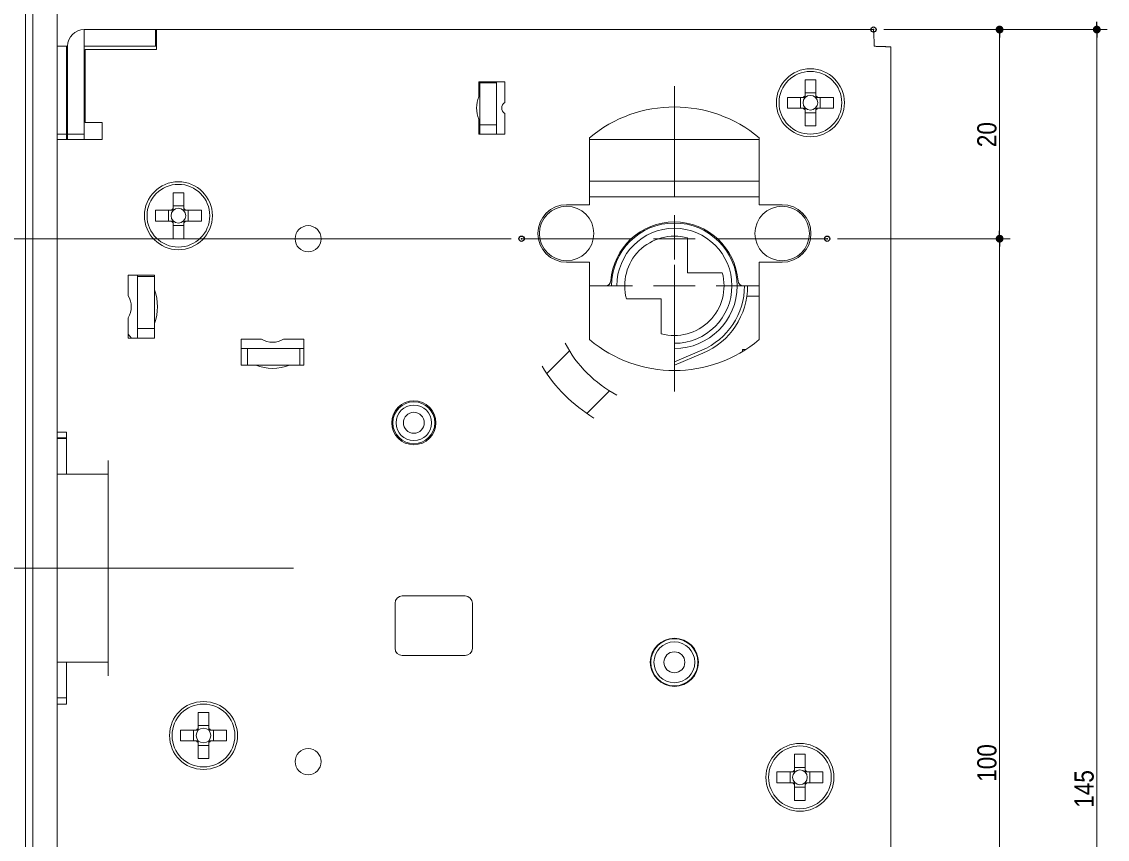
# Model space of a CAD drawing. Units: millimetres on the paper. Extents: x -303 to 303, y -152 to 152.
# Drawn here: x -100.1 to 3.7, y -0.1 to 78.1 of the extents above; entities that cross this region are included whole.
import ezdxf
from ezdxf.enums import TextEntityAlignment as Align

# ---------------------------------------------------------------- set-up
doc = ezdxf.new("R2010")
doc.units = ezdxf.units.MM
doc.header["$PDMODE"] = 32
doc.header["$PDSIZE"] = 0.5
for name, color, linetype, lineweight in [('0-1_3一般', 7, 'Continuous', 15), ('0-2_2寸法-1', 7, 'Continuous', 5), ('0-3_0', 7, 'Continuous', 25)]:
    doc.layers.add(name, color=color, linetype=linetype, lineweight=lineweight)
doc.layers.add('0-4_Defpoints', color=7, linetype='Continuous')
doc.styles.add('ＭＳ Ｐゴシック', font='')
doc.styles.get('ＭＳ Ｐゴシック').set_extended_font_data('MS PGothic')

# ---------------------------------------------------------------- blocks, each defined once
blk = doc.blocks.new('_Dot')
at = {"layer": '0-3_0'}
blk.add_line((-0.5, 0), (-1, 0), dxfattribs=at)
for points in [[(0, 0), (-0.5, 0), (-0.496, 0.063)], [(0, 0), (-0.496, -0.063), (-0.5, 0)], [(0, 0), (-0.496, 0.063), (-0.484, 0.124)], [(0, 0), (-0.484, -0.124), (-0.496, -0.063)], [(0, 0), (-0.484, 0.124), (-0.465, 0.184)], [(0, 0), (-0.465, -0.184), (-0.484, -0.124)], [(0, 0), (-0.465, 0.184), (-0.438, 0.241)], [(0, 0), (-0.438, -0.241), (-0.465, -0.184)], [(0, 0), (-0.438, 0.241), (-0.405, 0.294)], [(0, 0), (-0.405, -0.294), (-0.438, -0.241)], [(0, 0), (-0.405, 0.294), (-0.364, 0.342)], [(0, 0), (-0.364, -0.342), (-0.405, -0.294)], [(0, 0), (-0.364, 0.342), (-0.319, 0.385)], [(0, 0), (-0.319, -0.385), (-0.364, -0.342)], [(0, 0), (-0.319, 0.385), (-0.268, 0.422)], [(0, 0), (-0.268, -0.422), (-0.319, -0.385)], [(0, 0), (-0.268, 0.422), (-0.213, 0.452)], [(0, 0), (-0.213, -0.452), (-0.268, -0.422)], [(0, 0), (-0.213, 0.452), (-0.155, 0.476)], [(0, 0), (-0.155, -0.476), (-0.213, -0.452)], [(0, 0), (-0.155, 0.476), (-0.094, 0.491)], [(0, 0), (-0.094, -0.491), (-0.155, -0.476)], [(0, 0), (-0.094, 0.491), (-0.031, 0.499)], [(0, 0), (-0.031, -0.499), (-0.094, -0.491)], [(0, 0), (-0.031, 0.499), (0.031, 0.499)], [(0, 0), (0.031, -0.499), (-0.031, -0.499)], [(0, 0), (0.031, 0.499), (0.094, 0.491)], [(0, 0), (0.094, 0.491), (0.155, 0.476)], [(0, 0), (0.155, 0.476), (0.213, 0.452)], [(0, 0), (0.213, 0.452), (0.268, 0.422)], [(0, 0), (0.268, 0.422), (0.319, 0.385)], [(0, 0), (0.319, 0.385), (0.364, 0.342)], [(0, 0), (0.364, 0.342), (0.405, 0.294)], [(0, 0), (0.405, 0.294), (0.438, 0.241)], [(0, 0), (0.438, 0.241), (0.465, 0.184)], [(0, 0), (0.465, 0.184), (0.484, 0.124)], [(0, 0), (0.484, 0.124), (0.496, 0.063)], [(0, 0), (0.496, 0.063), (0.5, 0)], [(0, 0), (0.094, -0.491), (0.031, -0.499)], [(0, 0), (0.155, -0.476), (0.094, -0.491)], [(0, 0), (0.213, -0.452), (0.155, -0.476)], [(0, 0), (0.268, -0.422), (0.213, -0.452)], [(0, 0), (0.319, -0.385), (0.268, -0.422)], [(0, 0), (0.364, -0.342), (0.319, -0.385)], [(0, 0), (0.405, -0.294), (0.364, -0.342)], [(0, 0), (0.438, -0.241), (0.405, -0.294)], [(0, 0), (0.465, -0.184), (0.438, -0.241)], [(0, 0), (0.484, -0.124), (0.465, -0.184)], [(0, 0), (0.496, -0.063), (0.484, -0.124)], [(0, 0), (0.5, 0), (0.496, -0.063)]]:
    blk.add_solid(points, dxfattribs=at)
blk = doc.blocks.new('グループ-5')
at = {"layer": '0-1_3一般', "lineweight": 5}
for p, q in [((51.68, 56.813), (51.68, 59.563)), ((51.68, 52.813), (51.68, 54.813)), ((47.68, 52.813), (44.93, 52.813)), ((51.68, 52.813), (49.68, 52.813)), ((51.68, 52.813), (51.68, 50.813)), ((51.68, 52.813), (53.68, 52.813)), ((55.68, 52.813), (58.43, 52.813)), ((51.68, 48.813), (51.68, 46.063))]:
    blk.add_line(p, q, dxfattribs=at)
blk = doc.blocks.new('グループ-6')
at = {"layer": '0-1_3一般', "lineweight": 5}
for p, q in [((51.68, 61.313), (51.68, 71.913)), ((51.68, 57.313), (51.68, 59.313)), ((47.68, 57.313), (37.08, 57.313)), ((51.68, 57.313), (49.68, 57.313)), ((51.68, 57.313), (51.68, 55.313)), ((51.68, 57.313), (53.68, 57.313)), ((55.68, 57.313), (66.28, 57.313)), ((51.68, 53.313), (51.68, 42.713))]:
    blk.add_line(p, q, dxfattribs=at)

msp = doc.modelspace()

# ---------------------------------------------------------------- linework, layer by layer
at = {"layer": '0-1_3一般'}
for p, q in [((-99.695, -91.687), (-99.695, 101.313)), ((-98.995, -86.487), (-98.995, 96.113)), ((-96.695, 96.113), (-96.695, -86.487)), ((-87.295, 75.713), (-87.295, 77.313)), ((-87.195, 77.313), (-87.295, 77.313)), ((-87.195, 77.313), (-18.666, 77.313)), ((-87.195, 75.713), (-87.195, 77.313)), ((-18.664, 77.305), (-18.666, 77.313)), ((-95.795, 75.713), (-95.695, 75.713)), ((-95.795, 67.313), (-95.795, 74.713)), ((-95.695, 67.313), (-95.695, 75.713)), ((-94.095, 75.713), (-87.295, 75.713)), ((-94.095, 67.313), (-94.095, 75.713)), ((-87.295, 75.713), (-87.195, 75.713)), ((-18.533, 75.712), (-18.595, 75.713)), ((-95.695, 74.413), (-95.795, 74.413)), ((-93.995, 74.413), (-94.095, 74.413)), ((-56.295, 72.313), (-56.295, 72.213)), ((-56.295, 71.913), (-56.295, 68.513)), ((-54.695, 72.213), (-54.695, 72.313)), ((-54.695, 68.513), (-54.695, 71.913)), ((-26.895, 70.828), (-26.895, 69.798)), ((-25.372, 70.828), (-26.895, 70.828)), ((-25.644, 70.828), (-25.644, 69.798)), ((-24.18, 71.262), (-25.21, 71.262)), ((-24.18, 70.99), (-24.18, 70.828)), ((-24.18, 70.828), (-24.019, 70.828)), ((-23.747, 69.798), (-23.747, 70.828)), ((-26.895, 69.798), (-25.372, 69.798)), ((-25.21, 69.798), (-25.372, 69.798)), ((-25.21, 69.637), (-25.21, 69.798)), ((-25.21, 69.637), (-25.21, 68.113)), ((-24.18, 69.798), (-24.18, 69.637)), ((-24.019, 69.798), (-24.18, 69.798)), ((-95.795, 69.413), (-95.695, 69.413)), ((-94.095, 69.413), (-93.995, 69.413)), ((-25.21, 69.365), (-24.18, 69.365)), ((-92.395, 68.413), (-93.995, 68.413)), ((-56.295, 68.213), (-56.295, 67.613)), ((-56.295, 67.313), (-56.295, 67.613)), ((-54.695, 67.613), (-54.695, 68.213)), ((-54.695, 67.613), (-54.695, 67.313)), ((-95.795, 67.313), (-96.695, 67.313)), ((-95.795, 67.313), (-95.795, 66.813)), ((-94.095, 67.313), (-95.695, 67.313)), ((-95.695, 67.313), (-95.695, 66.813)), ((-94.095, 67.313), (-94.095, 66.813)), ((-29.595, 66.813), (-45.795, 66.813)), ((-45.795, 62.813), (-29.595, 62.813)), ((-29.595, 61.313), (-45.795, 61.313)), ((-84.58, 60.462), (-85.61, 60.462)), ((-85.61, 60.028), (-85.61, 60.19)), ((-84.58, 60.19), (-84.58, 60.028)), ((-86.044, 60.028), (-86.044, 58.998)), ((-85.772, 60.028), (-85.61, 60.028)), ((-84.58, 60.028), (-84.419, 60.028)), ((-84.147, 58.998), (-84.147, 60.028)), ((-85.61, 58.837), (-85.61, 57.313)), ((-85.61, 58.565), (-84.58, 58.565)), ((-89.895, 53.813), (-89.895, 51.867)), ((-88.995, 53.813), (-88.995, 53.713)), ((-88.995, 53.713), (-87.395, 53.713)), ((-88.995, 53.413), (-88.995, 53.713)), ((-88.995, 53.413), (-88.995, 49.013)), ((-87.395, 49.198), (-87.395, 52.429)), ((-45.795, 52.813), (-44.276, 52.813)), ((-43.195, 52.813), (-44.276, 52.813)), ((-31.114, 52.813), (-29.595, 52.813)), ((-30.767, 51.813), (-29.595, 51.813)), ((-89.575, 47.813), (-89.895, 48.174)), ((-88.995, 47.813), (-88.995, 48.713)), ((-78.495, 46.813), (-79.095, 46.813)), ((-73.795, 46.813), (-78.195, 46.813)), ((-73.095, 47.713), (-75.042, 47.713)), ((-73.795, 46.813), (-73.495, 46.813)), ((-73.495, 46.813), (-73.495, 45.213)), ((-73.095, 46.813), (-73.495, 46.813)), ((-37.695, 44.713), (-37.695, 47.313)), ((-47.727, 46.6), (-49.894, 44.433)), ((-37.695, 45.535), (-35.077, 46.646)), ((-34.96, 46.37), (-37.695, 45.209)), ((-77.711, 45.213), (-74.48, 45.213)), ((-46.076, 40.615), (-43.909, 42.782)), ((-95.795, 38.271), (-96.695, 38.278)), ((-95.795, 38.213), (-96.695, 38.213)), ((-91.795, 15.513), (-91.795, 36.113)), ((-95.795, 34.813), (-96.695, 34.813)), ((-57.695, 23.163), (-63.695, 23.163)), ((-64.395, 22.463), (-64.395, 18.163)), ((-56.995, 18.163), (-56.995, 22.463)), ((-39.662, 17.813), (-39.753, 17.763)), ((-96.695, 16.813), (-95.795, 16.813)), ((-95.795, 16.813), (-91.795, 16.813)), ((-95.795, 15.513), (-95.795, 16.813)), ((-63.695, 17.463), (-57.695, 17.463)), ((-95.795, 13.413), (-96.695, 13.413)), ((-82.18, 10.762), (-83.21, 10.762)), ((-83.21, 10.328), (-83.21, 10.49)), ((-84.895, 10.328), (-84.895, 9.298)), ((-83.372, 10.328), (-84.895, 10.328)), ((-83.644, 10.328), (-83.644, 9.298)), ((-83.372, 10.328), (-83.21, 10.328)), ((-81.747, 9.298), (-81.747, 10.328)), ((-84.895, 9.298), (-83.372, 9.298)), ((-83.21, 9.137), (-83.21, 7.613)), ((-83.21, 8.865), (-82.18, 8.865)), ((-82.18, 9.298), (-82.18, 9.137)), ((-82.019, 9.298), (-82.18, 9.298)), ((-82.18, 7.613), (-82.18, 9.137)), ((-83.21, 7.613), (-82.18, 7.613)), ((-27.895, 6.328), (-27.895, 5.298)), ((-26.372, 6.328), (-27.895, 6.328)), ((-26.644, 6.328), (-26.644, 5.298)), ((-26.372, 6.328), (-26.21, 6.328)), ((-25.18, 6.762), (-26.21, 6.762)), ((-26.21, 6.328), (-26.21, 6.49)), ((-24.747, 5.298), (-24.747, 6.328)), ((-27.895, 5.298), (-26.372, 5.298)), ((-25.18, 5.298), (-25.18, 5.137)), ((-25.019, 5.298), (-25.18, 5.298)), ((-26.21, 5.137), (-26.21, 3.613)), ((-26.21, 4.865), (-25.18, 4.865)), ((-25.18, 3.613), (-25.18, 5.137)), ((-26.21, 3.613), (-25.18, 3.613))]:
    msp.add_line(p, q, dxfattribs=at)
at = {"layer": '0-1_3一般', "lineweight": 5}
msp.add_line((-74.08, 25.813), (-123.991, 25.813), dxfattribs=at)
at = {"layer": '0-1_3一般'}
for points in [[(-94.095, 75.713), (-94.095, 77.313), (-87.295, 77.313)], [(-18.595, 75.713), (-18.597, 75.776), (-18.599, 75.837), (-18.601, 75.898), (-18.602, 75.958), (-18.604, 76.017), (-18.606, 76.075), (-18.608, 76.132), (-18.609, 76.188), (-18.611, 76.243), (-18.613, 76.298), (-18.615, 76.351), (-18.617, 76.404), (-18.618, 76.455), (-18.62, 76.506), (-18.622, 76.556), (-18.624, 76.605), (-18.625, 76.653), (-18.627, 76.7), (-18.629, 76.746), (-18.631, 76.792), (-18.632, 76.836), (-18.634, 76.878), (-18.636, 76.918), (-18.638, 76.957), (-18.64, 76.993), (-18.641, 77.028), (-18.643, 77.06), (-18.645, 77.091), (-18.647, 77.12), (-18.648, 77.147), (-18.65, 77.172), (-18.652, 77.195), (-18.654, 77.217), (-18.655, 77.236), (-18.657, 77.254), (-18.659, 77.269), (-18.661, 77.283), (-18.662, 77.295), (-18.664, 77.305)], [(-96.695, 75.713), (-95.795, 75.713), (-95.795, 74.713)], [(-93.995, 68.413), (-93.995, 75.413), (-92.395, 75.413)], [(-92.395, 75.413), (-87.195, 75.413), (-87.195, 75.713)], [(-16.995, 75.643), (-16.995, -4.587), (-18.595, -4.587)], [(-16.995, 75.643), (-17.003, 75.644), (-17.014, 75.646), (-17.025, 75.648), (-17.039, 75.65), (-17.055, 75.652), (-17.073, 75.653), (-17.092, 75.655), (-17.113, 75.657), (-17.137, 75.659), (-17.162, 75.66), (-17.189, 75.662), (-17.218, 75.664), (-17.249, 75.666), (-17.281, 75.667), (-17.316, 75.669), (-17.352, 75.671), (-17.391, 75.673), (-17.431, 75.675), (-17.473, 75.676), (-17.517, 75.678), (-17.562, 75.68), (-17.609, 75.682), (-17.656, 75.683), (-17.704, 75.685), (-17.753, 75.687), (-17.803, 75.689), (-17.853, 75.69), (-17.905, 75.692), (-17.958, 75.694), (-18.011, 75.696), (-18.066, 75.698), (-18.121, 75.699), (-18.177, 75.701), (-18.234, 75.703), (-18.292, 75.705), (-18.351, 75.706), (-18.411, 75.708), (-18.471, 75.71), (-18.533, 75.712)], [(-53.895, 70.333), (-53.895, 72.313), (-56.395, 72.313), (-56.395, 70.89)], [(-56.295, 71.913), (-56.295, 72.213), (-54.695, 72.213), (-54.695, 71.913)], [(-24.18, 70.99), (-24.18, 72.513), (-25.21, 72.513), (-25.21, 70.99)], [(-25.372, 70.828), (-25.21, 70.828), (-25.21, 70.99)], [(-24.019, 69.798), (-22.495, 69.798), (-22.495, 70.828), (-24.019, 70.828)], [(-25.21, 68.113), (-24.18, 68.113), (-24.18, 69.637)], [(-56.395, 68.736), (-56.395, 67.313), (-53.895, 67.313), (-53.895, 69.294)], [(-54.695, 68.513), (-54.695, 68.213), (-56.295, 68.213), (-56.295, 68.513)], [(-96.695, 66.813), (-92.395, 66.813), (-92.395, 68.413)], [(-45.795, 66.965), (-45.795, 60.563), (-47.995, 60.563)], [(-27.395, 60.563), (-29.595, 60.563), (-29.595, 66.965)], [(-84.58, 60.19), (-84.58, 61.713), (-85.61, 61.713), (-85.61, 60.19)], [(-85.772, 60.028), (-87.295, 60.028), (-87.295, 58.998), (-85.772, 58.998)], [(-84.419, 58.998), (-82.895, 58.998), (-82.895, 60.028), (-84.419, 60.028)], [(-85.61, 58.837), (-85.61, 58.998), (-85.772, 58.998)], [(-85.61, 57.313), (-84.58, 57.313), (-84.58, 58.837)], [(-84.419, 58.998), (-84.58, 58.998), (-84.58, 58.837)], [(-33.113, 54.063), (-36.445, 54.063), (-36.445, 57.396)], [(-47.995, 55.063), (-45.795, 55.063), (-45.795, 47.662)], [(-29.595, 47.662), (-29.595, 55.063), (-27.395, 55.063)], [(-87.395, 52.429), (-87.395, 53.813), (-89.895, 53.813)], [(-42.278, 51.563), (-38.945, 51.563), (-38.945, 48.231)], [(-89.895, 49.76), (-89.895, 47.813), (-87.395, 47.813), (-87.395, 49.198)], [(-87.395, 48.713), (-88.995, 48.713), (-88.995, 49.013)], [(-77.149, 47.713), (-79.095, 47.713), (-79.095, 45.213), (-77.711, 45.213)], [(-78.495, 45.213), (-78.495, 46.813), (-78.195, 46.813)], [(-74.48, 45.213), (-73.095, 45.213), (-73.095, 47.713)], [(-30.884, 46.713), (-31.195, 46.713), (-31.195, 46.519)], [(-95.795, 36.113), (-95.795, 38.813), (-96.695, 38.813)], [(-91.795, 34.813), (-95.795, 34.813), (-95.795, 36.113)], [(-96.695, 12.813), (-95.795, 12.813), (-95.795, 15.513)], [(-82.18, 10.49), (-82.18, 12.013), (-83.21, 12.013), (-83.21, 10.49)], [(-82.18, 10.49), (-82.18, 10.328), (-82.019, 10.328)], [(-82.019, 9.298), (-80.495, 9.298), (-80.495, 10.328), (-82.019, 10.328)], [(-83.21, 9.137), (-83.21, 9.298), (-83.372, 9.298)], [(-25.18, 6.49), (-25.18, 8.013), (-26.21, 8.013), (-26.21, 6.49)], [(-25.18, 6.49), (-25.18, 6.328), (-25.019, 6.328)], [(-25.019, 5.298), (-23.495, 5.298), (-23.495, 6.328), (-25.019, 6.328)], [(-26.21, 5.137), (-26.21, 5.298), (-26.372, 5.298)]]:
    msp.add_lwpolyline(points, dxfattribs=at)
for centre, radius in [((-24.695, 70.313), 3.25), ((-24.695, 70.313), 3), ((-24.695, 70.313), 0.706), ((-85.095, 59.513), 3.25), ((-85.095, 59.513), 3), ((-85.095, 59.513), 0.706), ((-47.995, 57.813), 2.6), ((-27.395, 57.813), 2.6), ((-72.695, 57.313), 1.25), ((-62.595, 39.713), 2.1), ((-62.595, 39.713), 2), ((-62.595, 39.713), 1.7), ((-62.595, 39.713), 1), ((-37.695, 16.813), 2.3), ((-37.695, 16.813), 2.25), ((-37.695, 16.813), 1.95), ((-37.695, 16.813), 1), ((-82.695, 9.813), 3.25), ((-82.695, 9.813), 3), ((-82.695, 9.813), 0.706), ((-72.695, 7.313), 1.25), ((-25.695, 5.813), 3.25), ((-25.695, 5.813), 3), ((-25.695, 5.813), 0.706)]:
    msp.add_circle(centre, radius, dxfattribs=at)
for centre, radius, start, end in [((-94.095, 75.713), 1.6, 90, 180), ((-53.595, 69.813), 3, 158.96053, 201.03947), ((-24.695, 70.313), 0.85, 127.29236, 142.70764), ((-24.695, 70.313), 0.85, 37.29236, 52.70764), ((-53.595, 69.813), 0.6, 120, 240), ((-37.695, 57.313), 12.6, 49.9948, 130.0052), ((-24.695, 70.313), 0.85, 217.29236, 232.70764), ((-24.695, 70.313), 0.85, 307.29236, 322.70764), ((-85.095, 59.513), 0.85, 127.29236, 142.70764), ((-85.095, 59.513), 0.85, 37.29236, 52.70764), ((-47.995, 57.813), 2.75, 90, 270), ((-27.395, 57.813), 2.75, 270, 90), ((-85.095, 59.513), 0.85, 217.29236, 232.70764), ((-85.095, 59.513), 0.85, 307.29236, 322.70764), ((-37.695, 52.813), 6.1, 4.34475, 175.65525), ((-37.695, 52.813), 6, 270, 180), ((-37.695, 52.813), 5.5, 270, 180), ((-37.695, 52.813), 4.75, 74.74248, 195.25752), ((-37.695, 52.813), 4.75, 254.74248, 15.25752), ((-44.276, 53.313), 0.5, 270, 355.65525), ((-31.114, 53.313), 0.5, 184.34475, 270), ((-91.595, 50.813), 4.5, 338.96053, 21.03947), ((-37.695, 52.813), 6.7, 293, 0), ((-37.695, 52.813), 7, 293, 0), ((-91.595, 50.813), 2, 328.21167, 31.78833), ((-76.095, 49.413), 2, 238.21167, 301.78833), ((-37.695, 52.813), 11.8, 207.74588, 242.25412), ((-37.695, 57.313), 12.6, 229.9948, 310.0052), ((-76.095, 49.413), 4.5, 248.96053, 291.03947), ((-37.695, 52.813), 14.8, 211.32074, 238.67926), ((-63.695, 22.463), 0.7, 90, 180), ((-57.695, 22.463), 0.7, 0, 90), ((-63.695, 18.163), 0.7, 180, 270), ((-57.695, 18.163), 0.7, 270, 0), ((-82.695, 9.813), 0.85, 127.29236, 142.70764), ((-82.695, 9.813), 0.85, 37.29236, 52.70764), ((-82.695, 9.813), 0.85, 217.29236, 232.70764), ((-82.695, 9.813), 0.85, 307.29236, 322.70764), ((-25.695, 5.813), 0.85, 127.29236, 142.70764), ((-25.695, 5.813), 0.85, 37.29236, 52.70764), ((-25.695, 5.813), 0.85, 217.29236, 232.70764), ((-25.695, 5.813), 0.85, 307.29236, 322.70764)]:
    msp.add_arc(centre, radius, start, end, dxfattribs=at)
at = {"layer": '0-2_2寸法-1'}
for p, q in [((-17.666, 77.313), (3.678, 77.313)), ((-17.666, 77.313), (3.678, 77.313)), ((-17.666, 77.313), (-5.613, 77.313)), ((-6.613, 58.064), (-6.613, 76.563)), ((2.678, -66.936), (2.678, 76.563)), ((-53.295, 57.313), (-133.907, 57.313)), ((-53.295, 57.313), (-133.907, 57.313)), ((-22.095, 57.313), (-5.613, 57.313)), ((-22.095, 57.313), (-5.613, 57.313)), ((-6.613, 56.563), (-6.613, -41.936))]:
    msp.add_line(p, q, dxfattribs=at)
at = {"layer": '0-4_Defpoints'}
for p in [(-18.666, 77.313), (-6.613, 77.313), (2.678, 77.313), (-52.295, 57.313), (-23.095, 57.313)]:
    msp.add_point(p, dxfattribs=at)

# ---------------------------------------------------------------- block references
at = {"layer": '0-1_3一般'}
for name in ['グループ-6', 'グループ-5']:
    msp.add_blockref(name, (-89.375, 0), dxfattribs=at)
at = {"layer": '0-2_2寸法-1', "xscale": 0.7503418, "yscale": 0.7503418}
for p, rotation in [((2.678, 77.313), 270), ((-6.613, 77.313), 90), ((2.678, 77.313), 90), ((-6.613, 57.313), 270), ((-6.613, 57.313), 90)]:
    msp.add_blockref('_Dot', p, dxfattribs=dict(at, rotation=rotation))

# ---------------------------------------------------------------- texts
at = {"layer": '0-2_2寸法-1', "style": 'ＭＳ Ｐゴシック', "width": 0.9}
for s, p in [('20', (-6.365, 66.064)), ('100', (-6.365, 5.383)), ('145', (2.926, 2.902))]:
    msp.add_text(s, height=1.833, rotation=90, dxfattribs=at).set_placement(p, align=Align.BOTTOM_LEFT)

doc.saveas('drawing.dxf')
